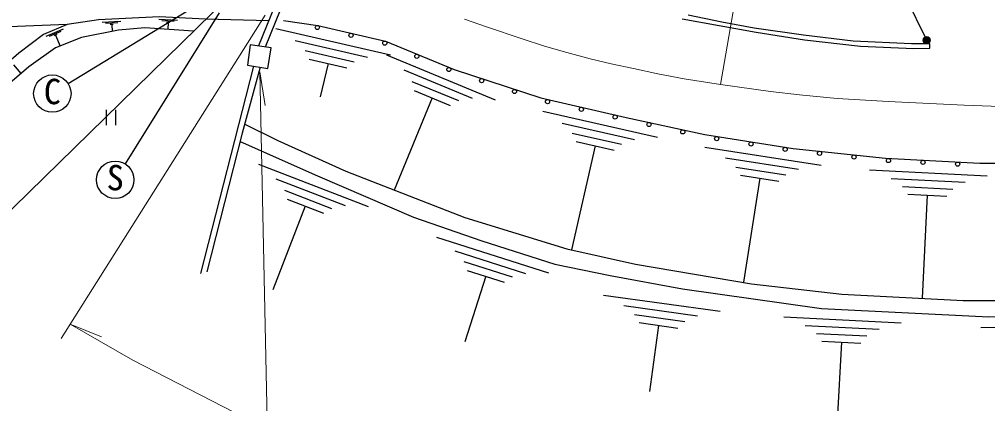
# Model space of a CAD drawing. Units: millimetres at full size, sheet at 1:1000; details may follow other scales. Extents: x 40000 to 680000, y 20000 to 380000.
# Drawn here: x 399709 to 469602, y 260009 to 287739 of the extents above; entities that cross this region are included whole.
import ezdxf
from ezdxf.enums import TextEntityAlignment as Align

# ---------------------------------------------------------------- set-up
doc = ezdxf.new("R2010")
doc.units = ezdxf.units.MM
doc.header["$LTSCALE"] = 1000
doc.linetypes.add('CHAIN', pattern=[18.5, 12, -1.5, 3.5, -1.5])
for name, color, linetype, lineweight in [('M-BGD', 7, 'Continuous', 25), ('M-BGD-EXST', 7, 'Continuous', 25), ('M-BMK', 2, 'CHAIN', 13), ('M-STR-HTXT', 7, 'Continuous', 13)]:
    doc.layers.add(name, color=color, linetype=linetype, lineweight=lineweight)
doc.styles.add('ＭＳ ゴシック', font='')
doc.styles.get('ＭＳ ゴシック').set_extended_font_data('MS Gothic')

msp = doc.modelspace()

# ---------------------------------------------------------------- hatches: boundary and pattern name
at = {"layer": 'M-BGD-EXST'}
msp.add_hatch(color=256, dxfattribs=at).paths.add_polyline_path([(465426, 286361, -1), (464987, 286122, -1)])

# ---------------------------------------------------------------- linework, layer by layer
at = {"layer": 'M-BGD'}
for p, q in [((422465, 299325), (416973, 285825)), ((417471, 285754), (422865, 299137)), ((407036, 287585), (405688, 287516)), ((406816, 287484), (405918, 287438)), ((406476, 287376), (406267, 287365)), ((406372, 287371), (406397, 286871)), ((411124, 287656), (409776, 287729)), ((410894, 287578), (409996, 287627)), ((410545, 287507), (410335, 287518)), ((410440, 287513), (410414, 287020)), ((402863, 287029), (401622, 286497)), ((402692, 286857), (401865, 286503)), ((402410, 286639), (402217, 286556)), ((402314, 286597), (402652, 285808)), ((418211, 287090), (426491, 285178)), ((419621, 286212), (424839, 285007)), ((420332, 285495), (423886, 284675)), ((426203, 285182), (434060, 281943)), ((420617, 284877), (423358, 284244)), ((421988, 284561), (421431, 282151)), ((399278, 284461), (399822, 283829)), ((416599, 284370), (412783, 269396)), ((427450, 284086), (432402, 282045)), ((428035, 283263), (431407, 281873)), ((428215, 282606), (430816, 281534)), ((429516, 282070), (426772, 275413)), ((405975, 281215), (405975, 280097)), ((406642, 281215), (406642, 280097)), ((437485, 281125), (445772, 279243)), ((438898, 280252), (444121, 279066)), ((439612, 279538), (443169, 278730)), ((439899, 278921), (442643, 278298)), ((441271, 278609), (439568, 271110)), ((449199, 278522), (457594, 277206)), ((450668, 277747), (455959, 276918)), ((416960, 277291), (424889, 274232)), ((451428, 277083), (455032, 276518)), ((461086, 276882), (469573, 276446)), ((418233, 276224), (423229, 274296)), ((451757, 276487), (454536, 276051)), ((453147, 276269), (451970, 268764)), ((462627, 276264), (467976, 275989)), ((418836, 275414), (422239, 274101)), ((463453, 275683), (467096, 275496)), ((419031, 274762), (421656, 273749)), ((463842, 275124), (466651, 274980)), ((465247, 275052), (464864, 267611)), ((420344, 274255), (418015, 268219)), ((429818, 272032), (437910, 269436)), ((431150, 271040), (436250, 269404)), ((431799, 270267), (435272, 269152)), ((433371, 269197), (431857, 264477)), ((432032, 269627), (434711, 268767)), ((441867, 267845), (450284, 266670)), ((443349, 267095), (448653, 266354)), ((444120, 266444), (447733, 265939)), ((444459, 265853), (447245, 265464)), ((445852, 265658), (445184, 260874)), ((454882, 266276), (463369, 265841)), ((456423, 265658), (461772, 265384)), ((469111, 265509), (477608, 265653)), ((457248, 265077), (460891, 264890)), ((457638, 264518), (460447, 264374)), ((459042, 264446), (458751, 258769))]:
    msp.add_line(p, q, dxfattribs=at)
for points in [[(447560, 287789), (452899, 286805), (456380, 286251), (460420, 285804), (464283, 285641), (465419, 285659), (465436, 285965), (464105, 285963), (459906, 286161), (456301, 286589), (452756, 287095), (450423, 287538), (447981, 288037)], [(403163, 287377), (396546, 287104), (395444, 286865), (392926, 287342), (390317, 287636), (386415, 287603), (385388, 286425)], [(417704, 287622), (413156, 287749), (409802, 287930), (405417, 287704), (403163, 287377), (401441, 286639), (399676, 285306), (398365, 284180), (395885, 280268)], [(418763, 287668), (421256, 287296), (426129, 286172), (431098, 284123), (437350, 282065), (443518, 280664), (449188, 279421), (455558, 278423), (462224, 277712), (469050, 277361), (476013, 277371), (482850, 277498), (490302, 277615), (497892, 277732), (499664, 277721)], [(412285, 286897), (408775, 287129), (406869, 286965), (404205, 286433), (402320, 285675), (400393, 284323), (399020, 283135), (396766, 280289)], [(417081, 284291), (415803, 279536), (413246, 269509)], [(415975, 280178), (418361, 278987), (423263, 276779), (431858, 273433), (439220, 271188), (444194, 270078), (452556, 268665), (459080, 267902), (467833, 267461), (474710, 267461), (480405, 267692), (485996, 268132)], [(415646, 278922), (421225, 276447), (428154, 273456), (433099, 271765), (438369, 270075), (442343, 269261), (447581, 268285), (457608, 266885), (469681, 266267), (475350, 266363), (484592, 267155)]]:
    msp.add_lwpolyline(points, dxfattribs=at)
msp.add_lwpolyline([(416378, 285909), (416171, 284441), (417652, 284197), (417896, 285694)], close=True, dxfattribs=at)
for centre in [(421214, 287151), (423650, 286590), (426086, 286027), (428397, 285074), (430708, 284122), (433074, 283315), (435448, 282533), (437836, 281800), (440274, 281247), (442712, 280693), (445153, 280152), (447595, 279617), (450047, 279135), (452517, 278747), (454987, 278360), (457469, 278068), (459955, 277803), (462442, 277550), (464939, 277422), (467435, 277294)]:
    msp.add_circle(centre, 150, dxfattribs=at)
at = {"layer": 'M-BGD-EXST'}
for p, q in [((465206, 286241), (460405, 296000)), ((413890, 289599), (403240, 283085)), ((414132, 288217), (407340, 277307))]:
    msp.add_line(p, q, dxfattribs=at)
for centre, radius in [((465206, 286241), 250), ((402089, 282381), 1350), ((406627, 276161), 1350)]:
    msp.add_circle(centre, radius, dxfattribs=at)
at = {"layer": 'M-BMK'}
msp.add_lwpolyline([(431844, 287757), (433417, 287204), (435999, 286335), (437606, 285817), (439231, 285351), (440907, 284901), (442428, 284521), (444036, 284193), (445804, 283808), (447694, 283457), (450311, 283046), (453931, 282529), (456031, 282291), (458729, 282035), (462417, 281813), (467905, 281538), (472105, 281402)], dxfattribs=at)
at = {"layer": 'M-STR-HTXT'}
for p, q in [((453283, 299874), (450311, 283046)), ((415147, 289695), (394786, 269782)), ((417456, 288054), (402717, 264718)), ((417071, 283956), (417463, 281532)), ((403371, 265754), (405648, 264837))]:
    msp.add_line(p, q, dxfattribs=at)
for points in [[(417071, 283956), (417888, 245065), (442641, 245065)], [(500268, 250952), (471849, 250631), (454576, 250317), (450016, 250521), (445579, 250887), (441019, 251538), (435522, 252555), (430270, 253857), (425425, 255404), (420446, 257121), (415234, 259359), (407906, 263143), (403371, 265754)]]:
    msp.add_lwpolyline(points, dxfattribs=at)

# ---------------------------------------------------------------- texts
at = {"layer": 'M-BGD-EXST', "style": 'ＭＳ ゴシック'}
for s, p in [('C', (401433, 281088)), ('S', (405971, 274868))]:
    msp.add_text(s, height=1833, rotation=358.508, dxfattribs=at).set_placement(p, align=Align.BOTTOM_LEFT)

doc.saveas('drawing.dxf')
